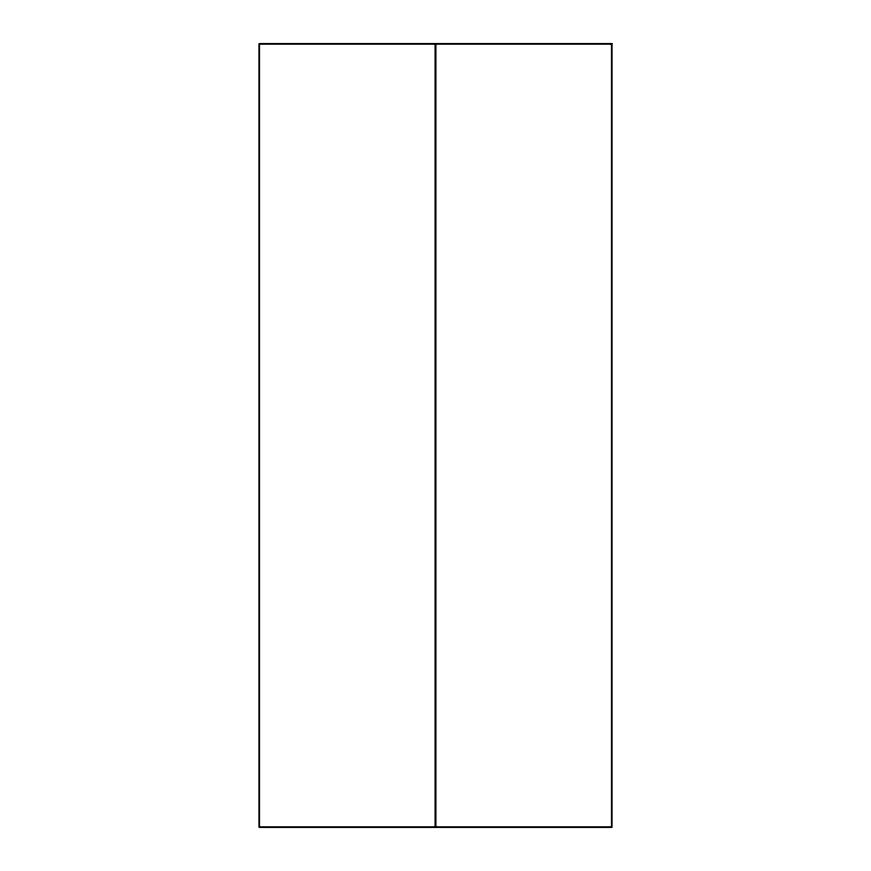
<?xml version="1.0" encoding="UTF-8"?>
<svg xmlns="http://www.w3.org/2000/svg" width="871" height="871" viewBox="0 0 871 871"><rect width="100%" height="100%" fill="white"/><g stroke="black" fill="none" stroke-linecap="round" stroke-linejoin="round"><path stroke-width="1.31" d="M611.878 43.55L259.123 43.55L259.123 827.45L611.878 827.45L611.878 43.55M435.108 43.942L259.514 43.942L259.514 827.058L435.108 827.058L435.108 43.942M611.486 43.942L435.892 43.942L435.892 827.058L611.486 827.058L611.486 43.942"/></g></svg>
